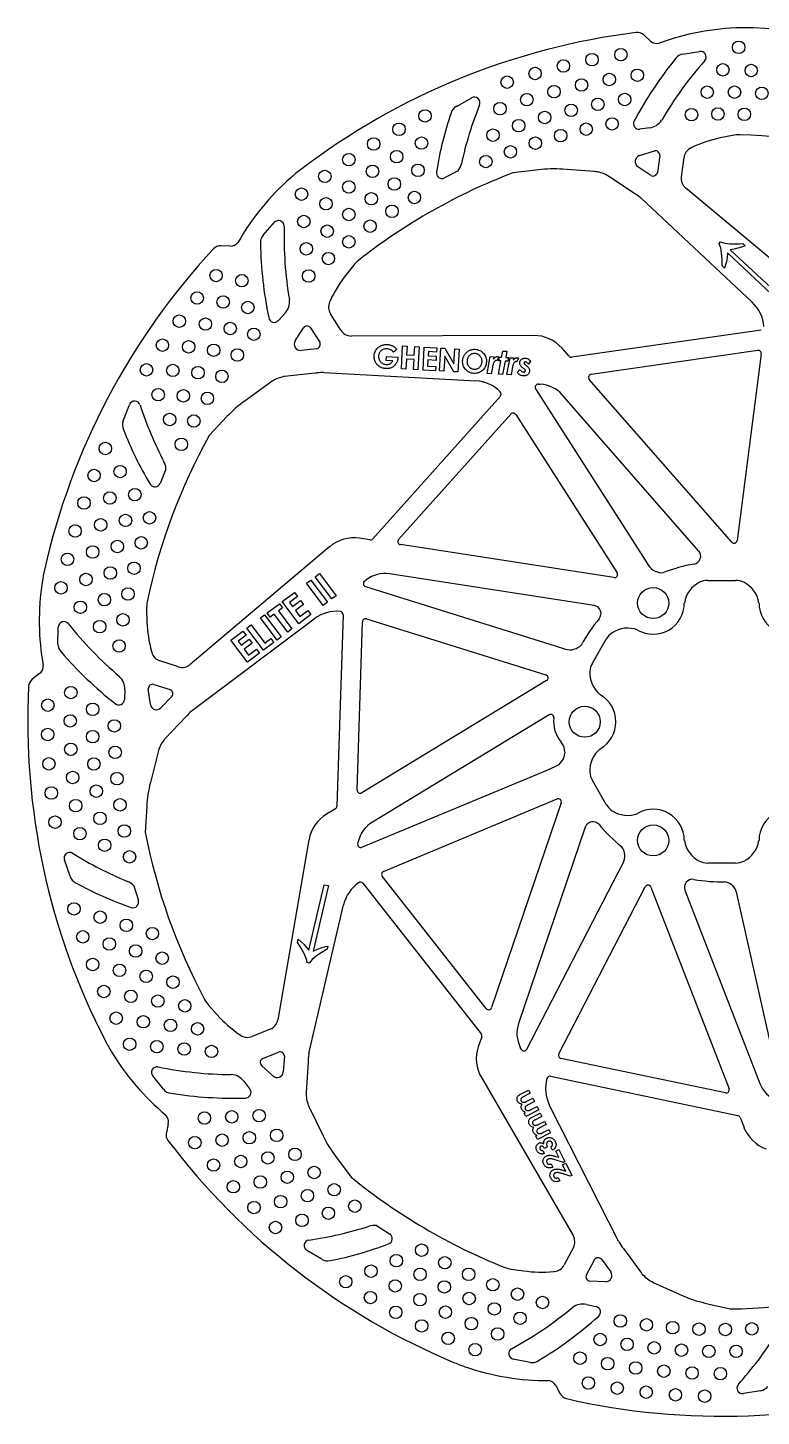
# Model space of a CAD drawing. Header units: millimetres. Extents: x -112 to 112, y -112 to 111.
# Drawn here: x -111.5 to 6.4, y -111.5 to 111.4 of the extents above; entities that cross this region are included whole.
import ezdxf

# ---------------------------------------------------------------- set-up
doc = ezdxf.new("R2010")
doc.units = ezdxf.units.MM

msp = doc.modelspace()

# ---------------------------------------------------------------- linework, layer by layer
at = {"color": 7, "linetype": 'Continuous', "lineweight": 25}
for p, q in [((-11.43, 109.27), (-12.53, 110.27)), ((-6.24, 107.18), (-3.54, 107.61)), ((-42.62, 98.8), (-40.17, 100.16)), ((-11.58, 95.34), (-13.16, 95.13)), ((1.74, 94.14), (-0.24, 93.73)), ((-13.2, 90.89), (-10.8, 91.64)), ((-4.79, 92.19), (-4.94, 92.11)), ((-9.95, 90.89), (-10.32, 88.19)), ((-6.48, 87.49), (-6.05, 90.58)), ((-42.34, 88.46), (-44.53, 87.32)), ((-29.4, 88.62), (-33.55, 88.12)), ((-20.46, 88.33), (-25.55, 88.71)), ((-14.11, 84.86), (-18.17, 87.59)), ((-11.36, 87.7), (-13.46, 89.11)), ((16.74, 66.9), (-5.78, 85.68)), ((-12.95, 84.05), (4.91, 67.34)), ((-73.68, 78.09), (-71.88, 80.16)), ((-78.99, 76.36), (-80.48, 76.42)), ((-59.18, 73.23), (-60.43, 71.64)), ((-62.92, 67.54), (-62.99, 67.39)), ((-70.15, 65.59), (-71.23, 64.41)), ((-61.2, 62.85), (-62.86, 65.5)), ((-68.53, 61.14), (-67.18, 63.26)), ((-66.04, 63.23), (-64.59, 60.92)), ((6.36, 62.89), (-24.08, 58.53)), ((-30.18, 62.01), (-59.5, 61.92)), ((-65.07, 59.88), (-67.59, 59.62)), ((-24.53, 58.69), (-25.64, 59.96)), ((-20.96, 55.79), (5.79, 59.63)), ((6.36, 59.07), (2.49, 29.1)), ((-65.36, 55.94), (-70.22, 55.41)), ((-63.95, 56.06), (-39.52, 54.74)), ((-72.46, 54.51), (-76.59, 51.53)), ((-29.44, 54.19), (-29.11, 54.17)), ((1.62, 28.84), (-21.27, 54.97)), ((-35.55, 52.27), (-56.07, 29.35)), ((-29.89, 53.42), (-12.66, 26.53)), ((-3.7, 27.45), (-25.62, 52.48)), ((-25.62, 52.48), (-25.62, 52.48)), ((-96.16, 48.29), (-95.16, 50.9)), ((-51.92, 29.26), (-33.89, 49.4)), ((-33.1, 49.33), (-16.8, 23.9)), ((-79.49, 48.98), (-82.34, 45.94)), ((-89.3, 40.55), (-90.24, 38.27)), ((-56.52, 29.19), (-58.19, 29.45)), ((-62.97, 28.11), (-85.38, 9.18)), ((-17.3, 23.13), (-51.62, 28.44)), ((-12.66, 26.53), (-11.74, 25.08)), ((-57.38, 22.59), (-57.12, 22.79)), ((-20.48, 18.65), (-53.36, 23.73)), ((-53.36, 23.73), (-53.36, 23.73)), ((-2.23, 22.7), (2.23, 22.7)), ((-57.23, 21.71), (-26.75, 12.19)), ((-92.41, 18.06), (-92.34, 16.04)), ((-85.02, 1.84), (-65.46, 16.53)), ((-60.83, 17.19), (-61.82, -13.55)), ((-58.58, -10.96), (-57.72, 16.05)), ((-57.07, 16.52), (-28.23, 7.51)), ((-106.64, 12.46), (-106.59, 15.2)), ((-91.62, 11.3), (-91.57, 11.13)), ((-26.75, 12.19), (-25.11, 11.67)), ((-20.77, 9.42), (-18.55, 13.28)), ((-87.29, 8.81), (-90.26, 9.77)), ((-109.59, 7.72), (-110.77, 6.81)), ((-95.9, 5.15), (-95.97, 3.56)), ((-91.8, 2.78), (-92.13, 5.28)), ((-91.24, 5.99), (-88.64, 5.15)), ((-28.12, 6.6), (-57.83, -11.4)), ((-88.34, 4.05), (-90.1, 2.22)), ((-86.02, 0.84), (-89.41, -2.69)), ((-27.72, 1.1), (-56.13, -16.12)), ((-90.55, -4.81), (-91.8, -9.76)), ((-57.8, -20.16), (-28.33, -7.86)), ((-28.33, -7.86), (-26.74, -7.2)), ((-18.55, -13.28), (-20.77, -9.42)), ((-54.33, -24.03), (-26.45, -12.39)), ((-25.78, -13.02), (-36.97, -45.9)), ((-92.38, -13.57), (-92.61, -17.74)), ((-62.06, -13.97), (-63.5, -14.84)), ((-56.13, -16.12), (-56.13, -16.12)), ((-21.92, -16.93), (-32.64, -48.43)), ((-66.31, -18.95), (-71.31, -47.85)), ((-58.48, -19.58), (-58.4, -19.26)), ((-104.7, -24.82), (-105.61, -22.17)), ((-31.32, -52.59), (-16.65, -24.23)), ((-16.65, -24.23), (-15.85, -22.71)), ((2.23, -22.7), (-2.23, -22.7)), ((-94.47, -26.34), (-93.73, -28.69)), ((-57.65, -25.94), (-38.64, -50.12)), ((-37.84, -46.05), (-54.53, -24.8)), ((-26.17, -53.33), (-12.3, -26.5)), ((-11.39, -26.55), (1.19, -58.93)), ((-5.91, -27.06), (6.13, -58.08)), ((2.82, -29.26), (2.45, -27.58)), ((-66.31, -53.24), (-60.77, -29.42)), ((9.81, -60.42), (2.82, -29.26)), ((-82.4, -45.57), (-81.05, -47.07)), ((-32.64, -48.43), (-32.64, -48.43)), ((-77.44, -50.24), (-77.3, -50.33)), ((-72.53, -49.36), (-75.42, -50.54)), ((-38.56, -50.59), (-39.11, -52.19)), ((-73.74, -54.06), (-71.21, -53.03)), ((-32.21, -52.59), (-32.36, -52.3)), ((-72.11, -56.87), (-73.96, -55.18)), ((-70.27, -53.68), (-70.45, -56.21)), ((-66.43, -54.65), (-66.77, -59.53)), ((0.62, -59.6), (-25.83, -54.05)), ((-89.7, -59), (-91.42, -56.87)), ((-76.78, -57.7), (-75.81, -58.97)), ((-38.61, -57.14), (-23.87, -82.49)), ((-27.49, -56.92), (2.61, -63.23)), ((6.13, -58.07), (6.13, -58.08)), ((-66.27, -61.89), (-64.05, -66.48)), ((-16.58, -83.41), (-27.64, -61.6)), ((-88.92, -64.53), (-89.23, -65.99)), ((2.98, -63.54), (3.59, -65.12)), ((-62.04, -69.77), (-59.54, -73.11)), ((-55.44, -80.9), (-53.35, -82.23)), ((-23.83, -84.43), (-25.29, -87.19)), ((-15.76, -84.57), (-12.88, -88.52)), ((-64.26, -86.31), (-66.65, -84.87)), ((-21.74, -88.81), (-20.46, -86.4)), ((-19.32, -86.3), (-17.83, -88.34)), ((-33.83, -87.87), (-31.83, -88.16)), ((-27.03, -88.26), (-26.87, -88.25)), ((-18.68, -89.92), (-21.19, -89.81)), ((-10.98, -90.01), (-6.33, -92.1)), ((-21.73, -93.55), (-20.17, -93.9)), ((-2.68, -93.33), (1.39, -94.28)), ((-30.79, -102.85), (-33.48, -102.33)), ((-26.64, -106.59), (-25.94, -107.91)), ((6.26, -107.42), (3.49, -107.86))]:
    msp.add_line(p, q, dxfattribs=at)
at = {"color": 7, "linetype": 'Continuous', "flags": 128}
for points in [[(8.85, 67.85), (0.92, 75.27), (0.92, 75.27), (0.92, 75.02), (0.9, 74.75), (0.87, 74.47), (0.82, 74.17), (0.76, 73.85), (0.68, 73.52), (0.58, 73.18), (0.47, 72.82), (0.47, 72.82), (0.08, 73.18), (0.08, 73.18), (0.09, 73.74), (0.07, 74.27), (0.04, 74.76), (-0.01, 75.23), (-0.08, 75.67), (-0.16, 76.08), (-0.27, 76.45), (-0.4, 76.8), (-0.4, 76.8), (-0.18, 77.03), (-0.18, 77.03), (0.14, 76.92), (0.49, 76.83), (0.89, 76.77), (1.32, 76.72), (1.79, 76.7), (2.3, 76.7), (2.84, 76.72), (3.42, 76.76)], [(3.42, 76.76), (3.8, 76.41), (3.8, 76.41), (3.2, 76.19), (2.6, 76.01), (1.99, 75.88), (1.39, 75.78), (1.39, 75.78), (9.32, 68.35)], [(-52.2, 59.78), (-52.72, 59.32), (-52.72, 59.32), (-52.84, 59.44), (-52.96, 59.55), (-53.08, 59.64), (-53.21, 59.72), (-53.35, 59.78), (-53.49, 59.83), (-53.64, 59.86), (-53.79, 59.87), (-53.79, 59.87), (-53.92, 59.88), (-54.05, 59.87), (-54.17, 59.84), (-54.29, 59.81), (-54.41, 59.77), (-54.51, 59.71), (-54.62, 59.64), (-54.72, 59.56), (-54.81, 59.47), (-54.89, 59.38), (-54.96, 59.28), (-55.01, 59.18), (-55.06, 59.07), (-55.1, 58.95), (-55.12, 58.83), (-55.13, 58.71), (-55.13, 58.71), (-55.13, 58.57), (-55.12, 58.45), (-55.1, 58.33), (-55.06, 58.21), (-55.02, 58.09), (-54.96, 57.99), (-54.88, 57.88), (-54.8, 57.78), (-54.71, 57.69), (-54.61, 57.61), (-54.5, 57.54), (-54.39, 57.48), (-54.27, 57.43), (-54.15, 57.4), (-54.02, 57.37), (-53.88, 57.36), (-53.88, 57.36), (-53.79, 57.36), (-53.71, 57.36), (-53.62, 57.37), (-53.55, 57.38), (-53.47, 57.4), (-53.4, 57.42), (-53.33, 57.45), (-53.26, 57.48), (-53.2, 57.52), (-53.14, 57.56), (-53.08, 57.61), (-53.03, 57.66), (-52.97, 57.72), (-52.92, 57.79), (-52.88, 57.86), (-52.83, 57.94), (-52.83, 57.94), (-53.9, 57.99), (-53.9, 57.99), (-53.87, 58.65), (-53.87, 58.65), (-52.01, 58.55), (-52.01, 58.55), (-52.01, 58.4), (-52.01, 58.4), (-52.02, 58.28), (-52.04, 58.16), (-52.07, 58.04), (-52.1, 57.93), (-52.14, 57.82), (-52.19, 57.71), (-52.25, 57.6), (-52.32, 57.49), (-52.39, 57.39), (-52.46, 57.3), (-52.54, 57.21), (-52.62, 57.13), (-52.71, 57.05), (-52.8, 56.98), (-52.9, 56.92), (-53, 56.87), (-53.1, 56.82), (-53.21, 56.78), (-53.33, 56.75), (-53.44, 56.72), (-53.56, 56.7), (-53.69, 56.69), (-53.81, 56.69), (-53.95, 56.69), (-53.95, 56.69), (-54.09, 56.7), (-54.22, 56.72), (-54.36, 56.75), (-54.48, 56.78), (-54.61, 56.82), (-54.73, 56.87), (-54.84, 56.93), (-54.96, 56.99), (-55.06, 57.07), (-55.16, 57.14), (-55.25, 57.23), (-55.34, 57.32), (-55.42, 57.42), (-55.5, 57.52), (-55.57, 57.63), (-55.63, 57.74), (-55.68, 57.86), (-55.73, 57.98), (-55.77, 58.11), (-55.8, 58.23), (-55.82, 58.36), (-55.83, 58.49), (-55.84, 58.62), (-55.84, 58.75), (-55.84, 58.75), (-55.82, 58.93), (-55.79, 59.1), (-55.74, 59.27), (-55.68, 59.43), (-55.6, 59.58), (-55.51, 59.73), (-55.4, 59.87), (-55.28, 60), (-55.28, 60), (-55.21, 60.07), (-55.13, 60.14), (-55.04, 60.2), (-54.96, 60.26), (-54.87, 60.32), (-54.78, 60.36), (-54.69, 60.41), (-54.6, 60.44), (-54.5, 60.48), (-54.4, 60.5), (-54.3, 60.53), (-54.2, 60.54), (-54.09, 60.56), (-53.98, 60.56), (-53.87, 60.56), (-53.76, 60.56), (-53.76, 60.56), (-53.64, 60.55), (-53.52, 60.54), (-53.41, 60.52), (-53.29, 60.49), (-53.18, 60.46), (-53.08, 60.42), (-52.97, 60.38), (-52.87, 60.33), (-52.87, 60.33), (-52.78, 60.29), (-52.7, 60.24), (-52.61, 60.18), (-52.53, 60.11), (-52.45, 60.04), (-52.36, 59.96), (-52.28, 59.87), (-52.2, 59.78)], [(-51.26, 60.33), (-50.55, 60.29), (-50.55, 60.29), (-50.62, 58.9), (-50.62, 58.9), (-49.39, 58.84), (-49.39, 58.84), (-49.32, 60.23), (-49.32, 60.23), (-48.61, 60.19), (-48.61, 60.19), (-48.81, 56.5), (-48.81, 56.5), (-49.52, 56.54), (-49.52, 56.54), (-49.43, 58.16), (-49.43, 58.16), (-50.66, 58.23), (-50.66, 58.23), (-50.75, 56.61), (-50.75, 56.61), (-51.46, 56.65), (-51.46, 56.65), (-51.26, 60.33)], [(-47.79, 60.14), (-45.78, 60.04), (-45.78, 60.04), (-45.82, 59.35), (-45.82, 59.35), (-47.13, 59.42), (-47.13, 59.42), (-47.17, 58.75), (-47.17, 58.75), (-45.85, 58.68), (-45.85, 58.68), (-45.89, 58.01), (-45.89, 58.01), (-47.21, 58.08), (-47.21, 58.08), (-47.26, 57.11), (-47.26, 57.11), (-45.94, 57.04), (-45.94, 57.04), (-45.98, 56.35), (-45.98, 56.35), (-47.99, 56.46), (-47.99, 56.46), (-47.79, 60.14)], [(-45.14, 60), (-44.47, 59.96), (-44.47, 59.96), (-43.02, 57.45), (-43.02, 57.45), (-42.89, 59.88), (-42.89, 59.88), (-42.18, 59.84), (-42.18, 59.84), (-42.38, 56.16), (-42.38, 56.16), (-43.06, 56.19), (-43.06, 56.19), (-44.5, 58.7), (-44.5, 58.7), (-44.64, 56.28), (-44.64, 56.28), (-45.34, 56.32), (-45.34, 56.32), (-45.14, 60)], [(-39.6, 59.79), (-39.41, 59.77), (-39.23, 59.74), (-39.05, 59.68), (-38.88, 59.61), (-38.72, 59.52), (-38.57, 59.42), (-38.42, 59.29), (-38.29, 59.15), (-38.16, 59), (-38.06, 58.84), (-37.97, 58.68), (-37.9, 58.5), (-37.85, 58.32), (-37.81, 58.14), (-37.8, 57.94), (-37.8, 57.74), (-37.8, 57.74), (-37.82, 57.55), (-37.86, 57.36), (-37.91, 57.18), (-37.98, 57.01), (-38.07, 56.84), (-38.17, 56.69), (-38.29, 56.55), (-38.43, 56.41), (-38.58, 56.29), (-38.73, 56.18), (-38.9, 56.09), (-39.07, 56.02), (-39.24, 55.97), (-39.42, 55.94), (-39.61, 55.92), (-39.81, 55.92), (-39.81, 55.92), (-40.01, 55.94), (-40.2, 55.98), (-40.38, 56.04), (-40.56, 56.11), (-40.72, 56.2), (-40.87, 56.31), (-41.02, 56.43), (-41.15, 56.57), (-41.27, 56.73), (-41.37, 56.88), (-41.46, 57.05), (-41.53, 57.22), (-41.58, 57.4), (-41.61, 57.58), (-41.63, 57.77), (-41.63, 57.96), (-41.63, 57.96), (-41.61, 58.09), (-41.6, 58.22), (-41.57, 58.35), (-41.53, 58.47), (-41.49, 58.59), (-41.44, 58.7), (-41.38, 58.81), (-41.32, 58.92), (-41.24, 59.03), (-41.17, 59.12), (-41.08, 59.22), (-40.99, 59.3), (-40.9, 59.38), (-40.8, 59.46), (-40.69, 59.52), (-40.58, 59.59), (-40.46, 59.64), (-40.34, 59.69), (-40.22, 59.73), (-40.1, 59.76), (-39.98, 59.78), (-39.85, 59.79), (-39.73, 59.8), (-39.6, 59.79)], [(-39.64, 59.11), (-39.77, 59.11), (-39.89, 59.1), (-40.01, 59.08), (-40.12, 59.04), (-40.23, 59), (-40.33, 58.94), (-40.43, 58.88), (-40.52, 58.8), (-40.61, 58.71), (-40.69, 58.62), (-40.75, 58.52), (-40.81, 58.41), (-40.85, 58.29), (-40.88, 58.17), (-40.91, 58.05), (-40.92, 57.91), (-40.92, 57.91), (-40.92, 57.76), (-40.91, 57.62), (-40.88, 57.49), (-40.84, 57.36), (-40.78, 57.24), (-40.72, 57.13), (-40.63, 57.02), (-40.53, 56.92), (-40.53, 56.92), (-40.45, 56.85), (-40.36, 56.79), (-40.27, 56.74), (-40.18, 56.69), (-40.08, 56.66), (-39.98, 56.63), (-39.88, 56.61), (-39.77, 56.6), (-39.77, 56.6), (-39.65, 56.6), (-39.53, 56.61), (-39.41, 56.63), (-39.3, 56.67), (-39.2, 56.71), (-39.09, 56.77), (-38.99, 56.84), (-38.9, 56.92), (-38.81, 57.01), (-38.74, 57.1), (-38.67, 57.2), (-38.62, 57.31), (-38.57, 57.42), (-38.54, 57.53), (-38.51, 57.66), (-38.5, 57.79), (-38.5, 57.79), (-38.5, 57.92), (-38.51, 58.04), (-38.53, 58.16), (-38.56, 58.28), (-38.61, 58.39), (-38.66, 58.5), (-38.73, 58.6), (-38.81, 58.7), (-38.89, 58.79), (-38.98, 58.87), (-39.08, 58.93), (-39.18, 58.99), (-39.29, 59.04), (-39.4, 59.07), (-39.52, 59.1), (-39.64, 59.11)], [(-37.19, 58.61), (-36.59, 58.58), (-36.59, 58.58), (-36.66, 58.21), (-36.66, 58.21), (-36.59, 58.31), (-36.51, 58.39), (-36.43, 58.46), (-36.35, 58.52), (-36.26, 58.57), (-36.17, 58.6), (-36.08, 58.61), (-35.99, 58.61), (-35.99, 58.61), (-35.95, 58.61), (-35.9, 58.6), (-35.85, 58.58), (-35.81, 58.56), (-35.81, 58.56), (-36.08, 57.97), (-36.08, 57.97), (-36.11, 57.98), (-36.14, 57.99), (-36.17, 57.99), (-36.19, 57.99), (-36.19, 57.99), (-36.24, 57.99), (-36.28, 57.98), (-36.33, 57.97), (-36.37, 57.95), (-36.42, 57.92), (-36.46, 57.88), (-36.5, 57.84), (-36.55, 57.79), (-36.59, 57.72), (-36.62, 57.65), (-36.66, 57.56), (-36.7, 57.45), (-36.74, 57.33), (-36.77, 57.2), (-36.8, 57.05), (-36.83, 56.88), (-36.83, 56.88), (-37.02, 55.87), (-37.02, 55.87), (-37.69, 55.9), (-37.69, 55.9), (-37.19, 58.61)], [(-35.17, 59.51), (-34.5, 59.48), (-34.5, 59.48), (-34.69, 58.47), (-34.69, 58.47), (-34.27, 58.45), (-34.27, 58.45), (-34.38, 57.88), (-34.38, 57.88), (-34.8, 57.9), (-34.8, 57.9), (-35.21, 55.77), (-35.21, 55.77), (-35.88, 55.8), (-35.88, 55.8), (-35.47, 57.94), (-35.47, 57.94), (-35.8, 57.95), (-35.8, 57.95), (-35.69, 58.53), (-35.69, 58.53), (-35.36, 58.51), (-35.36, 58.51), (-35.17, 59.51)], [(-34.01, 58.44), (-33.41, 58.4), (-33.41, 58.4), (-33.48, 58.04), (-33.48, 58.04), (-33.41, 58.14), (-33.33, 58.22), (-33.25, 58.29), (-33.17, 58.35), (-33.08, 58.39), (-33, 58.42), (-32.91, 58.44), (-32.81, 58.44), (-32.81, 58.44), (-32.77, 58.44), (-32.72, 58.42), (-32.68, 58.41), (-32.63, 58.38), (-32.63, 58.38), (-32.9, 57.79), (-32.9, 57.79), (-32.94, 57.8), (-32.97, 57.81), (-32.99, 57.82), (-33.01, 57.82), (-33.01, 57.82), (-33.06, 57.82), (-33.11, 57.81), (-33.15, 57.8), (-33.2, 57.77), (-33.24, 57.74), (-33.28, 57.71), (-33.33, 57.66), (-33.37, 57.61), (-33.41, 57.55), (-33.45, 57.48), (-33.49, 57.38), (-33.52, 57.28), (-33.56, 57.16), (-33.59, 57.02), (-33.62, 56.87), (-33.66, 56.71), (-33.66, 56.71), (-33.84, 55.69), (-33.84, 55.69), (-34.51, 55.73), (-34.51, 55.73), (-34.01, 58.44)], [(-30.71, 57.88), (-31.05, 57.38), (-31.05, 57.38), (-31.11, 57.47), (-31.17, 57.55), (-31.23, 57.61), (-31.3, 57.66), (-31.36, 57.71), (-31.43, 57.74), (-31.49, 57.76), (-31.55, 57.76), (-31.55, 57.76), (-31.59, 57.76), (-31.63, 57.76), (-31.67, 57.74), (-31.7, 57.72), (-31.73, 57.7), (-31.75, 57.67), (-31.76, 57.64), (-31.77, 57.61), (-31.77, 57.61), (-31.77, 57.58), (-31.76, 57.55), (-31.75, 57.52), (-31.73, 57.49), (-31.73, 57.49), (-31.71, 57.47), (-31.69, 57.45), (-31.67, 57.43), (-31.64, 57.4), (-31.6, 57.36), (-31.55, 57.33), (-31.51, 57.29), (-31.45, 57.24), (-31.45, 57.24), (-31.36, 57.17), (-31.28, 57.1), (-31.21, 57.03), (-31.15, 56.97), (-31.09, 56.91), (-31.04, 56.85), (-31, 56.79), (-30.97, 56.74), (-30.92, 56.64), (-30.89, 56.53), (-30.88, 56.42), (-30.87, 56.31), (-30.87, 56.31), (-30.88, 56.23), (-30.9, 56.16), (-30.92, 56.09), (-30.95, 56.02), (-30.99, 55.95), (-31.04, 55.88), (-31.09, 55.81), (-31.15, 55.75), (-31.22, 55.69), (-31.3, 55.64), (-31.38, 55.6), (-31.47, 55.56), (-31.57, 55.54), (-31.67, 55.52), (-31.78, 55.52), (-31.89, 55.52), (-31.89, 55.52), (-32.02, 55.53), (-32.15, 55.56), (-32.27, 55.6), (-32.38, 55.66), (-32.44, 55.69), (-32.49, 55.73), (-32.55, 55.77), (-32.61, 55.82), (-32.67, 55.88), (-32.73, 55.94), (-32.8, 56.01), (-32.86, 56.08), (-32.86, 56.08), (-32.42, 56.54), (-32.42, 56.54), (-32.36, 56.45), (-32.29, 56.37), (-32.22, 56.31), (-32.14, 56.25), (-32.07, 56.2), (-31.99, 56.17), (-31.91, 56.15), (-31.83, 56.14), (-31.83, 56.14), (-31.76, 56.14), (-31.71, 56.15), (-31.66, 56.17), (-31.61, 56.19), (-31.58, 56.22), (-31.55, 56.26), (-31.53, 56.3), (-31.53, 56.34), (-31.53, 56.34), (-31.53, 56.37), (-31.54, 56.41), (-31.55, 56.45), (-31.58, 56.49), (-31.59, 56.51), (-31.62, 56.53), (-31.65, 56.56), (-31.68, 56.6), (-31.73, 56.63), (-31.77, 56.67), (-31.83, 56.72), (-31.89, 56.77), (-31.89, 56.77), (-31.96, 56.83), (-32.03, 56.88), (-32.09, 56.94), (-32.14, 56.99), (-32.19, 57.04), (-32.23, 57.08), (-32.27, 57.13), (-32.3, 57.17), (-32.3, 57.17), (-32.36, 57.29), (-32.41, 57.4), (-32.43, 57.52), (-32.44, 57.65), (-32.44, 57.65), (-32.43, 57.73), (-32.41, 57.81), (-32.39, 57.88), (-32.36, 57.95), (-32.32, 58.02), (-32.27, 58.08), (-32.21, 58.14), (-32.15, 58.19), (-32.08, 58.24), (-32.01, 58.28), (-31.94, 58.31), (-31.86, 58.34), (-31.78, 58.36), (-31.7, 58.37), (-31.61, 58.37), (-31.53, 58.37), (-31.53, 58.37), (-31.4, 58.36), (-31.29, 58.33), (-31.17, 58.29), (-31.06, 58.23), (-30.96, 58.16), (-30.86, 58.07), (-30.78, 57.98), (-30.71, 57.88)], [(-66.69, 22.24), (-66.02, 22.74), (-66.02, 22.74), (-63.35, 19.18), (-63.35, 19.18), (-64.02, 18.67), (-64.02, 18.67), (-66.69, 22.24)], [(-65.31, 23.27), (-64.64, 23.78), (-64.64, 23.78), (-61.96, 20.22), (-61.96, 20.22), (-62.63, 19.71), (-62.63, 19.71), (-65.31, 23.27)], [(-70.61, 19.3), (-68.66, 20.76), (-68.66, 20.76), (-68.17, 20.09), (-68.17, 20.09), (-69.44, 19.14), (-69.44, 19.14), (-68.95, 18.49), (-68.95, 18.49), (-67.68, 19.45), (-67.68, 19.45), (-67.19, 18.8), (-67.19, 18.8), (-68.46, 17.84), (-68.46, 17.84), (-67.76, 16.91), (-67.76, 16.91), (-66.49, 17.86), (-66.49, 17.86), (-65.99, 17.2), (-65.99, 17.2), (-67.93, 15.73), (-67.93, 15.73), (-70.61, 19.3)], [(-73.04, 17.47), (-71.07, 18.95), (-71.07, 18.95), (-70.57, 18.28), (-70.57, 18.28), (-71.22, 17.8), (-71.22, 17.8), (-69.04, 14.9), (-69.04, 14.9), (-69.73, 14.39), (-69.73, 14.39), (-71.9, 17.28), (-71.9, 17.28), (-72.54, 16.81), (-72.54, 16.81), (-73.04, 17.47)], [(-74.12, 16.66), (-73.44, 17.17), (-73.44, 17.17), (-70.77, 13.61), (-70.77, 13.61), (-71.44, 13.1), (-71.44, 13.1), (-74.12, 16.66)], [(-78.86, 13.1), (-76.92, 14.56), (-76.92, 14.56), (-76.42, 13.9), (-76.42, 13.9), (-77.69, 12.94), (-77.69, 12.94), (-77.21, 12.3), (-77.21, 12.3), (-75.94, 13.25), (-75.94, 13.25), (-75.45, 12.6), (-75.45, 12.6), (-76.72, 11.65), (-76.72, 11.65), (-76.02, 10.71), (-76.02, 10.71), (-74.74, 11.66), (-74.74, 11.66), (-74.24, 11), (-74.24, 11), (-76.19, 9.54), (-76.19, 9.54), (-78.86, 13.1)], [(-76.28, 15.04), (-75.61, 15.55), (-75.61, 15.55), (-73.42, 12.63), (-73.42, 12.63), (-72.43, 13.37), (-72.43, 13.37), (-71.94, 12.73), (-71.94, 12.73), (-73.61, 11.47), (-73.61, 11.47), (-76.28, 15.04)], [(-68.16, -35.44), (-68.05, -34.93), (-68.05, -34.93), (-67.56, -35.34), (-67.11, -35.77), (-66.69, -36.22), (-66.31, -36.7), (-66.31, -36.7), (-63.85, -26.16), (-63.85, -26.16), (-63.19, -26.31), (-63.19, -26.31), (-65.64, -36.85), (-65.64, -36.85), (-65.42, -36.73), (-65.18, -36.61), (-64.92, -36.49), (-64.64, -36.39), (-64.33, -36.28), (-64.01, -36.19), (-63.66, -36.1), (-63.29, -36.02), (-63.29, -36.02), (-63.41, -36.53), (-63.41, -36.53), (-63.9, -36.81), (-64.35, -37.08), (-64.76, -37.35), (-65.14, -37.63), (-65.49, -37.91), (-65.79, -38.19), (-66.07, -38.47), (-66.3, -38.75), (-66.3, -38.75), (-66.6, -38.68), (-66.6, -38.68), (-66.67, -38.35), (-66.77, -37.99), (-66.91, -37.62), (-67.09, -37.23), (-67.3, -36.81), (-67.55, -36.38), (-67.84, -35.92), (-68.16, -35.44)], [(-31.48, -63.36), (-31.74, -62.84), (-31.74, -62.84), (-31.51, -62.72), (-31.51, -62.72), (-31.61, -62.69), (-31.7, -62.64), (-31.79, -62.59), (-31.88, -62.53), (-31.95, -62.47), (-32.02, -62.39), (-32.08, -62.31), (-32.13, -62.21), (-32.13, -62.21), (-32.17, -62.12), (-32.2, -62.02), (-32.21, -61.92), (-32.21, -61.81), (-32.2, -61.71), (-32.16, -61.61), (-32.12, -61.52), (-32.06, -61.42), (-32.06, -61.42), (-32.18, -61.4), (-32.29, -61.37), (-32.4, -61.32), (-32.49, -61.26), (-32.58, -61.19), (-32.66, -61.11), (-32.73, -61.01), (-32.79, -60.91), (-32.79, -60.91), (-32.84, -60.8), (-32.87, -60.69), (-32.88, -60.58), (-32.88, -60.47), (-32.87, -60.37), (-32.84, -60.27), (-32.79, -60.18), (-32.74, -60.09), (-32.7, -60.05), (-32.66, -60.01), (-32.61, -59.97), (-32.55, -59.93), (-32.48, -59.88), (-32.41, -59.84), (-32.32, -59.79), (-32.23, -59.75), (-32.23, -59.75), (-31.02, -59.13), (-31.02, -59.13), (-30.75, -59.65), (-30.75, -59.65), (-31.8, -60.19), (-31.8, -60.19), (-31.89, -60.23), (-31.96, -60.28), (-32.03, -60.32), (-32.09, -60.36), (-32.14, -60.4), (-32.18, -60.44), (-32.21, -60.48), (-32.24, -60.52), (-32.25, -60.56), (-32.27, -60.6), (-32.27, -60.63), (-32.27, -60.68), (-32.27, -60.72), (-32.26, -60.76), (-32.25, -60.8), (-32.23, -60.84), (-32.23, -60.84), (-32.19, -60.91), (-32.14, -60.96), (-32.09, -61.01), (-32.03, -61.05), (-31.96, -61.07), (-31.89, -61.09), (-31.82, -61.1), (-31.74, -61.1), (-31.7, -61.09), (-31.65, -61.08), (-31.6, -61.06), (-31.54, -61.05), (-31.49, -61.02), (-31.42, -61), (-31.35, -60.96), (-31.28, -60.93), (-31.28, -60.93), (-30.34, -60.45), (-30.34, -60.45), (-30.08, -60.98), (-30.08, -60.98), (-31.08, -61.49), (-31.08, -61.49), (-31.15, -61.52), (-31.21, -61.56), (-31.27, -61.59), (-31.32, -61.62), (-31.36, -61.65), (-31.4, -61.68), (-31.44, -61.71), (-31.47, -61.73), (-31.51, -61.79), (-31.55, -61.84), (-31.58, -61.9), (-31.59, -61.95), (-31.59, -62.01), (-31.59, -62.06), (-31.58, -62.12), (-31.55, -62.18), (-31.55, -62.18), (-31.51, -62.24), (-31.47, -62.29), (-31.42, -62.34), (-31.35, -62.38), (-31.29, -62.4), (-31.21, -62.42), (-31.14, -62.43), (-31.06, -62.43), (-31.01, -62.42), (-30.97, -62.41), (-30.91, -62.39), (-30.86, -62.37), (-30.8, -62.35), (-30.73, -62.32), (-30.66, -62.29), (-30.59, -62.26), (-30.59, -62.26), (-29.67, -61.79), (-29.67, -61.79), (-29.4, -62.31), (-29.4, -62.31), (-31.48, -63.36)], [(-29.6, -67.07), (-29.87, -66.54), (-29.87, -66.54), (-29.63, -66.42), (-29.63, -66.42), (-29.73, -66.39), (-29.83, -66.35), (-29.92, -66.3), (-30, -66.24), (-30.07, -66.17), (-30.14, -66.09), (-30.2, -66.01), (-30.25, -65.92), (-30.25, -65.92), (-30.29, -65.82), (-30.32, -65.72), (-30.33, -65.62), (-30.33, -65.52), (-30.32, -65.42), (-30.29, -65.32), (-30.24, -65.22), (-30.18, -65.12), (-30.18, -65.12), (-30.3, -65.1), (-30.41, -65.07), (-30.52, -65.02), (-30.61, -64.96), (-30.7, -64.89), (-30.78, -64.81), (-30.85, -64.72), (-30.91, -64.62), (-30.91, -64.62), (-30.96, -64.5), (-30.99, -64.39), (-31, -64.28), (-31, -64.17), (-30.99, -64.07), (-30.96, -63.97), (-30.92, -63.88), (-30.86, -63.8), (-30.82, -63.76), (-30.78, -63.72), (-30.73, -63.67), (-30.67, -63.63), (-30.6, -63.59), (-30.53, -63.54), (-30.44, -63.5), (-30.35, -63.45), (-30.35, -63.45), (-29.14, -62.83), (-29.14, -62.83), (-28.87, -63.36), (-28.87, -63.36), (-29.92, -63.89), (-29.92, -63.89), (-30.01, -63.93), (-30.08, -63.98), (-30.15, -64.02), (-30.21, -64.06), (-30.26, -64.1), (-30.3, -64.14), (-30.33, -64.18), (-30.36, -64.22), (-30.38, -64.26), (-30.39, -64.3), (-30.39, -64.34), (-30.4, -64.38), (-30.39, -64.42), (-30.38, -64.46), (-30.37, -64.5), (-30.35, -64.55), (-30.35, -64.55), (-30.31, -64.61), (-30.27, -64.66), (-30.21, -64.71), (-30.15, -64.75), (-30.09, -64.78), (-30.01, -64.79), (-29.94, -64.8), (-29.86, -64.8), (-29.82, -64.79), (-29.77, -64.78), (-29.72, -64.77), (-29.67, -64.75), (-29.61, -64.73), (-29.54, -64.7), (-29.48, -64.67), (-29.4, -64.63), (-29.4, -64.63), (-28.47, -64.16), (-28.47, -64.16), (-28.2, -64.68), (-28.2, -64.68), (-29.21, -65.19), (-29.21, -65.19), (-29.27, -65.23), (-29.33, -65.26), (-29.39, -65.29), (-29.44, -65.32), (-29.48, -65.35), (-29.52, -65.38), (-29.56, -65.41), (-29.59, -65.44), (-29.63, -65.49), (-29.67, -65.54), (-29.7, -65.6), (-29.71, -65.65), (-29.72, -65.71), (-29.71, -65.77), (-29.7, -65.83), (-29.67, -65.88), (-29.67, -65.88), (-29.63, -65.94), (-29.59, -66), (-29.54, -66.04), (-29.48, -66.08), (-29.41, -66.11), (-29.34, -66.13), (-29.26, -66.13), (-29.18, -66.13), (-29.13, -66.12), (-29.09, -66.11), (-29.04, -66.1), (-28.98, -66.08), (-28.92, -66.05), (-28.85, -66.03), (-28.79, -65.99), (-28.71, -65.96), (-28.71, -65.96), (-27.79, -65.49), (-27.79, -65.49), (-27.52, -66.01), (-27.52, -66.01), (-29.6, -67.07)], [(-28.76, -68.82), (-28.5, -69.33), (-28.5, -69.33), (-28.58, -69.36), (-28.66, -69.38), (-28.74, -69.39), (-28.82, -69.4), (-28.89, -69.4), (-28.97, -69.39), (-29.04, -69.38), (-29.11, -69.36), (-29.11, -69.36), (-29.21, -69.32), (-29.3, -69.28), (-29.38, -69.23), (-29.46, -69.17), (-29.53, -69.1), (-29.59, -69.03), (-29.65, -68.94), (-29.7, -68.85), (-29.7, -68.85), (-29.74, -68.76), (-29.77, -68.68), (-29.79, -68.59), (-29.81, -68.51), (-29.81, -68.42), (-29.81, -68.33), (-29.8, -68.25), (-29.78, -68.16), (-29.75, -68.08), (-29.71, -68), (-29.67, -67.93), (-29.63, -67.86), (-29.57, -67.8), (-29.51, -67.75), (-29.45, -67.7), (-29.37, -67.66), (-29.37, -67.66), (-29.28, -67.62), (-29.18, -67.6), (-29.08, -67.59), (-28.98, -67.59), (-28.88, -67.61), (-28.78, -67.65), (-28.68, -67.7), (-28.58, -67.76), (-28.58, -67.76), (-28.59, -67.69), (-28.6, -67.62), (-28.6, -67.55), (-28.59, -67.48), (-28.58, -67.41), (-28.57, -67.35), (-28.54, -67.29), (-28.52, -67.23), (-28.49, -67.17), (-28.45, -67.11), (-28.41, -67.06), (-28.37, -67.01), (-28.32, -66.97), (-28.26, -66.93), (-28.21, -66.89), (-28.14, -66.86), (-28.14, -66.86), (-28.05, -66.81), (-27.95, -66.78), (-27.86, -66.76), (-27.76, -66.75), (-27.66, -66.75), (-27.56, -66.76), (-27.46, -66.78), (-27.36, -66.81), (-27.26, -66.85), (-27.17, -66.9), (-27.08, -66.96), (-27, -67.03), (-26.93, -67.1), (-26.86, -67.19), (-26.8, -67.28), (-26.74, -67.39), (-26.74, -67.39), (-26.69, -67.49), (-26.66, -67.59), (-26.63, -67.69), (-26.61, -67.79), (-26.61, -67.89), (-26.61, -67.98), (-26.62, -68.08), (-26.65, -68.18), (-26.68, -68.27), (-26.73, -68.36), (-26.78, -68.44), (-26.84, -68.52), (-26.91, -68.6), (-26.99, -68.67), (-27.08, -68.74), (-27.18, -68.8), (-27.18, -68.8), (-27.45, -68.27), (-27.45, -68.27), (-27.4, -68.24), (-27.35, -68.2), (-27.32, -68.16), (-27.28, -68.12), (-27.26, -68.08), (-27.23, -68.04), (-27.21, -68), (-27.2, -67.96), (-27.18, -67.87), (-27.19, -67.78), (-27.21, -67.69), (-27.24, -67.61), (-27.24, -67.61), (-27.27, -67.56), (-27.3, -67.52), (-27.33, -67.48), (-27.36, -67.45), (-27.4, -67.42), (-27.44, -67.4), (-27.48, -67.37), (-27.52, -67.36), (-27.61, -67.34), (-27.7, -67.33), (-27.79, -67.35), (-27.88, -67.38), (-27.88, -67.38), (-27.92, -67.41), (-27.96, -67.44), (-28, -67.47), (-28.03, -67.51), (-28.06, -67.56), (-28.08, -67.6), (-28.1, -67.66), (-28.12, -67.71), (-28.12, -67.77), (-28.13, -67.83), (-28.12, -67.9), (-28.11, -67.97), (-28.1, -68.04), (-28.07, -68.11), (-28.04, -68.18), (-28.01, -68.26), (-28.01, -68.26), (-28.47, -68.49), (-28.47, -68.49), (-28.52, -68.41), (-28.57, -68.34), (-28.62, -68.28), (-28.67, -68.24), (-28.72, -68.2), (-28.77, -68.18), (-28.82, -68.16), (-28.87, -68.15), (-28.92, -68.15), (-28.97, -68.15), (-29.02, -68.16), (-29.06, -68.18), (-29.06, -68.18), (-29.11, -68.22), (-29.16, -68.26), (-29.19, -68.3), (-29.21, -68.36), (-29.22, -68.42), (-29.22, -68.48), (-29.21, -68.54), (-29.18, -68.61), (-29.18, -68.61), (-29.15, -68.66), (-29.11, -68.71), (-29.06, -68.75), (-29.01, -68.78), (-28.95, -68.8), (-28.88, -68.82), (-28.82, -68.82), (-28.76, -68.82)], [(-27.39, -70.98), (-27.13, -71.5), (-27.13, -71.5), (-27.24, -71.55), (-27.36, -71.59), (-27.47, -71.61), (-27.58, -71.63), (-27.68, -71.63), (-27.79, -71.63), (-27.89, -71.61), (-27.99, -71.58), (-28.08, -71.55), (-28.17, -71.5), (-28.26, -71.44), (-28.34, -71.38), (-28.41, -71.31), (-28.48, -71.23), (-28.54, -71.14), (-28.59, -71.04), (-28.59, -71.04), (-28.65, -70.91), (-28.69, -70.78), (-28.71, -70.66), (-28.71, -70.53), (-28.7, -70.41), (-28.67, -70.29), (-28.63, -70.17), (-28.56, -70.06), (-28.49, -69.96), (-28.4, -69.87), (-28.31, -69.79), (-28.21, -69.73), (-28.21, -69.73), (-28.14, -69.7), (-28.08, -69.68), (-28.01, -69.65), (-27.93, -69.64), (-27.85, -69.62), (-27.77, -69.61), (-27.69, -69.61), (-27.6, -69.6), (-27.5, -69.6), (-27.4, -69.61), (-27.3, -69.62), (-27.18, -69.64), (-27.06, -69.67), (-26.93, -69.7), (-26.8, -69.73), (-26.65, -69.78), (-26.65, -69.78), (-26.16, -69.92), (-26.16, -69.92), (-26.67, -68.92), (-26.67, -68.92), (-26.17, -68.67), (-26.17, -68.67), (-25.19, -70.62), (-25.19, -70.62), (-25.44, -70.75), (-25.44, -70.75), (-26.77, -70.33), (-26.77, -70.33), (-26.89, -70.29), (-26.99, -70.26), (-27.1, -70.23), (-27.19, -70.21), (-27.28, -70.19), (-27.36, -70.18), (-27.43, -70.17), (-27.49, -70.17), (-27.61, -70.17), (-27.72, -70.18), (-27.81, -70.21), (-27.9, -70.24), (-27.9, -70.24), (-27.97, -70.29), (-28.03, -70.34), (-28.08, -70.41), (-28.11, -70.49), (-28.13, -70.57), (-28.13, -70.65), (-28.11, -70.73), (-28.08, -70.82), (-28.08, -70.82), (-28.05, -70.86), (-28.03, -70.9), (-28, -70.93), (-27.96, -70.96), (-27.93, -70.98), (-27.89, -71.01), (-27.85, -71.02), (-27.8, -71.04), (-27.76, -71.05), (-27.71, -71.05), (-27.66, -71.05), (-27.61, -71.05), (-27.56, -71.04), (-27.5, -71.03), (-27.45, -71.01), (-27.39, -70.98)], [(-26.27, -73.2), (-26.01, -73.72), (-26.01, -73.72), (-26.12, -73.77), (-26.23, -73.8), (-26.35, -73.83), (-26.45, -73.84), (-26.56, -73.85), (-26.66, -73.84), (-26.77, -73.82), (-26.87, -73.8), (-26.96, -73.76), (-27.05, -73.71), (-27.13, -73.66), (-27.21, -73.59), (-27.29, -73.52), (-27.35, -73.44), (-27.41, -73.35), (-27.47, -73.25), (-27.47, -73.25), (-27.53, -73.12), (-27.56, -73), (-27.59, -72.87), (-27.59, -72.74), (-27.58, -72.62), (-27.55, -72.5), (-27.5, -72.39), (-27.44, -72.27), (-27.36, -72.17), (-27.28, -72.08), (-27.19, -72.01), (-27.08, -71.95), (-27.08, -71.95), (-27.02, -71.92), (-26.95, -71.89), (-26.88, -71.87), (-26.81, -71.85), (-26.73, -71.84), (-26.65, -71.83), (-26.56, -71.82), (-26.47, -71.82), (-26.38, -71.82), (-26.28, -71.83), (-26.17, -71.84), (-26.06, -71.86), (-25.94, -71.88), (-25.81, -71.91), (-25.67, -71.95), (-25.53, -71.99), (-25.53, -71.99), (-25.04, -72.14), (-25.04, -72.14), (-25.55, -71.14), (-25.55, -71.14), (-25.05, -70.89), (-25.05, -70.89), (-24.06, -72.83), (-24.06, -72.83), (-24.32, -72.96), (-24.32, -72.96), (-25.65, -72.54), (-25.65, -72.54), (-25.76, -72.51), (-25.87, -72.47), (-25.97, -72.45), (-26.07, -72.43), (-26.15, -72.41), (-26.23, -72.39), (-26.31, -72.39), (-26.37, -72.38), (-26.49, -72.38), (-26.6, -72.4), (-26.69, -72.42), (-26.77, -72.46), (-26.77, -72.46), (-26.85, -72.5), (-26.91, -72.56), (-26.95, -72.62), (-26.99, -72.7), (-27, -72.78), (-27, -72.86), (-26.99, -72.95), (-26.95, -73.03), (-26.95, -73.03), (-26.93, -73.07), (-26.9, -73.11), (-26.87, -73.14), (-26.84, -73.17), (-26.8, -73.2), (-26.77, -73.22), (-26.72, -73.24), (-26.68, -73.25), (-26.63, -73.26), (-26.58, -73.27), (-26.53, -73.27), (-26.48, -73.26), (-26.43, -73.25), (-26.38, -73.24), (-26.33, -73.22), (-26.27, -73.2)]]:
    msp.add_lwpolyline(points, dxfattribs=at)
at = {"color": 7, "linetype": 'Continuous', "lineweight": 25}
for centre, radius in [((2.73, 108.28), 1), ((-20.83, 106.29), 1), ((-16.19, 107.09), 1), ((-29.98, 104.08), 1), ((-25.43, 105.28), 1), ((-13.55, 103.79), 1), ((0.2, 104.67), 1), ((4.75, 104.56), 1), ((-34.47, 102.68), 1), ((-22.51, 102.22), 1), ((-18.05, 103.1), 1), ((-31.3, 99.88), 1), ((-26.93, 101.15), 1), ((-15.58, 99.89), 1), ((-2.32, 101.07), 1), ((2.07, 101.07), 1), ((6.46, 100.89), 1), ((-47.66, 97.26), 1), ((-35.61, 98.43), 1), ((-24.19, 98.16), 1), ((-19.9, 99.12), 1), ((-4.84, 97.46), 1), ((-0.6, 97.58), 1), ((3.64, 97.52), 1), ((-51.84, 95.1), 1), ((-32.62, 95.69), 1), ((-28.43, 97.01), 1), ((-21.76, 95.13), 1), ((-17.61, 95.98), 1), ((-55.92, 92.76), 1), ((-48.23, 92.9), 1), ((-36.75, 94.18), 1), ((-29.94, 92.88), 1), ((-25.87, 94.09), 1), ((-52.22, 90.71), 1), ((-33.94, 91.49), 1), ((-59.9, 90.24), 1), ((-56.11, 88.36), 1), ((-48.8, 88.53), 1), ((-37.89, 89.93), 1), ((-63.77, 87.55), 1), ((-52.6, 86.33), 1), ((-67.51, 84.7), 1), ((-59.9, 85.84), 1), ((-56.3, 83.96), 1), ((-49.37, 84.17), 1), ((-63.57, 83.16), 1), ((-52.98, 81.95), 1), ((-67.13, 80.32), 1), ((-59.9, 81.44), 1), ((-56.49, 79.57), 1), ((-63.38, 78.76), 1), ((-59.9, 77.04), 1), ((-66.74, 75.93), 1), ((-63.19, 74.36), 1), ((-81.24, 71.63), 1), ((-77.1, 70.8), 1), ((-66.36, 71.55), 1), ((-84.28, 68.03), 1), ((-80.1, 67.38), 1), ((-76.14, 66.5), 1), ((-87.15, 64.31), 1), ((-82.95, 63.84), 1), ((-78.96, 63.13), 1), ((-75.18, 62.21), 1), ((-89.86, 60.46), 1), ((-85.65, 60.18), 1), ((-81.63, 59.64), 1), ((-77.82, 58.88), 1), ((-92.41, 56.5), 1), ((-88.18, 56.4), 1), ((-84.14, 56.04), 1), ((-80.3, 55.45), 1), ((-90.55, 52.51), 1), ((-86.5, 52.33), 1), ((-82.63, 51.91), 1), ((-88.69, 48.53), 1), ((-84.81, 48.27), 1), ((-99.03, 43.87), 1), ((-86.83, 44.54), 1), ((-100.84, 39.53), 1), ((-96.66, 40.16), 1), ((-102.46, 35.11), 1), ((-98.31, 35.92), 1), ((-94.29, 36.45), 1), ((-91.93, 32.74), 1), ((-103.89, 30.62), 1), ((-99.78, 31.62), 1), ((-95.79, 32.32), 1), ((-97.1, 28.13), 1), ((-93.26, 28.72), 1), ((-105.12, 26.08), 1), ((-101.06, 27.25), 1), ((-98.23, 23.88), 1), ((-94.42, 24.64), 1), ((-106.16, 21.49), 1), ((-102.15, 22.84), 1), ((-99.18, 19.59), 1), ((-95.4, 20.51), 1), ((-11, 19.05), 2.5), ((-103.05, 18.38), 1), ((-99.94, 15.27), 1), ((-96.2, 16.35), 1), ((-96.82, 12.16), 1), ((-104.57, 4.68), 1), ((-108.28, 2.65), 1), ((-101.07, 2), 1), ((-22, 0), 2.5), ((-104.67, 0.13), 1), ((-97.58, -0.67), 1), ((-108.29, -2.05), 1), ((-101.07, -2.39), 1), ((-104.58, -4.42), 1), ((-97.46, -4.91), 1), ((-108.1, -6.76), 1), ((-100.87, -6.78), 1), ((-104.29, -8.96), 1), ((-97.15, -9.14), 1), ((-107.7, -11.45), 1), ((-100.48, -11.15), 1), ((-103.8, -13.48), 1), ((-96.67, -13.35), 1), ((-107.11, -16.12), 1), ((-99.9, -15.51), 1), ((-103.12, -17.97), 1), ((-95.99, -17.54), 1), ((-11, -19.05), 2.5), ((-99.13, -19.83), 1), ((-95.14, -21.69), 1), ((-104.06, -30.05), 1), ((-99.86, -31.37), 1), ((-95.66, -32.69), 1), ((-91.47, -34.01), 1), ((-102.66, -34.54), 1), ((-98.4, -35.68), 1), ((-94.15, -36.81), 1), ((-89.9, -37.95), 1), ((-101.06, -38.97), 1), ((-96.76, -39.92), 1), ((-92.47, -40.87), 1), ((-99.27, -43.32), 1), ((-88.17, -41.82), 1), ((-94.94, -44.08), 1), ((-90.6, -44.85), 1), ((-97.29, -47.59), 1), ((-86.27, -45.61), 1), ((-92.93, -48.17), 1), ((-88.57, -48.74), 1), ((-84.21, -49.31), 1), ((-95.13, -51.78), 1), ((-90.75, -52.16), 1), ((-86.37, -52.54), 1), ((-81.98, -52.93), 1), ((-74.32, -63.24), 1), ((-83.11, -63.63), 1), ((-78.72, -63.43), 1), ((-84.65, -67.57), 1), ((-80.27, -67.18), 1), ((-75.89, -66.79), 1), ((-71.5, -66.41), 1), ((-72.91, -70.03), 1), ((-68.55, -69.45), 1), ((-81.64, -71.18), 1), ((-77.27, -70.61), 1), ((-74.13, -73.9), 1), ((-69.8, -73.13), 1), ((-65.47, -72.36), 1), ((-78.47, -74.66), 1), ((-66.56, -76.09), 1), ((-62.26, -75.14), 1), ((-75.15, -78), 1), ((-70.85, -77.05), 1), ((-63.19, -78.91), 1), ((-58.94, -77.77), 1), ((-71.69, -81.19), 1), ((-67.44, -80.05), 1), ((-48.21, -84.84), 1), ((-52.27, -86.53), 1), ((-44.48, -86.86), 1), ((-60.4, -89.91), 1), ((-56.34, -88.22), 1), ((-48.46, -88.72), 1), ((-40.66, -88.71), 1), ((-52.45, -90.58), 1), ((-44.56, -90.74), 1), ((-36.77, -90.39), 1), ((-32.81, -91.9), 1), ((-56.44, -92.45), 1), ((-48.47, -92.78), 1), ((-40.58, -92.59), 1), ((-36.52, -94.27), 1), ((-28.78, -93.24), 1), ((-52.37, -94.81), 1), ((-44.39, -94.79), 1), ((-40.23, -96.63), 1), ((-32.39, -95.77), 1), ((-16.28, -96.22), 1), ((-12.09, -96.83), 1), ((-48.2, -97), 1), ((-43.94, -99), 1), ((-35.99, -98.29), 1), ((-7.87, -97.27), 1), ((-3.64, -97.52), 1), ((0.6, -97.58), 1), ((4.84, -97.46), 1), ((-39.6, -100.81), 1), ((-19.52, -99.19), 1), ((-15.2, -99.95), 1), ((-10.84, -100.51), 1), ((-6.46, -100.89), 1), ((-2.07, -101.07), 1), ((2.32, -101.07), 1), ((-22.77, -102.17), 1), ((-18.31, -103.06), 1), ((-13.81, -103.76), 1), ((-9.29, -104.26), 1), ((-4.75, -104.56), 1), ((-0.2, -104.67), 1), ((-21.41, -106.17), 1), ((-16.78, -107), 1), ((-12.12, -107.63), 1), ((-7.43, -108.06), 1), ((-2.73, -108.28), 1)]:
    msp.add_circle(centre, radius, dxfattribs=at)
for centre, radius, start, end in [((0, 0), 111.5, 97.0698, 127.3605), ((-13.54, 109.16), 1.5, 47.6759, 97.0698), ((-10.42, 110.38), 1.5, 227.6759, 284.0745), ((3.99, 70.66), 40.76, 91.247, 110.1456), ((3.75, 81.41), 30, 87.3605, 91.247), ((0, 0), 111.5, 57.0698, 87.3605), ((-5.96, 105.41), 1.8, 98.9964, 143.5618), ((-3.4, 106.72), 0.9, 320.7606, 98.9964), ((42.41, 66.13), 64.1, 140.9964, 151.742), ((42.41, 66.13), 60.3, 138.4177, 149.6726), ((-41.75, 97.23), 1.8, 118.9964, 163.5618), ((17.09, 76.58), 60.33, 158.1476, 167.5726), ((-39.74, 99.37), 0.9, 338.0745, 118.9964), ((12.16, 78.84), 58.76, 161.2326, 170.7683), ((-13.28, 96.03), 0.9, 149.7509, 277.4789), ((-11.93, 98.02), 2.7, 277.4789, 327.7959), ((3.86, 74.15), 20, 101.8224, 115.5964), ((2.76, 89.25), 5, 88.2275, 101.8224), ((0, 0), 94.29, 70.8426, 88.2275), ((-10.65, 90.96), 0.7, 354.3006, 102.8706), ((-4.07, 90.31), 2, 115.5964, 172.111), ((-44.54, 90.16), 2.79, 322.2667, 347.5726), ((-12.89, 89.94), 1, 108.1101, 235.4427), ((-42.36, 56.69), 40.76, 131.247, 150.1456), ((-49.46, 64.78), 30, 127.3605, 131.247), ((0, 0), 94.29, 110.8426, 128.2275), ((-44.95, 88.12), 0.9, 170.7683, 297.4789), ((-27.01, 68.76), 20, 85.8055, 96.8723), ((-20.83, 83.35), 5, 60.926, 85.8055), ((-19.29, 85.92), 2, 56.1135, 63.7261), ((-11.01, 88.31), 0.7, 240.7066, 349.8405), ((-4.5, 87.21), 2, 172.111, 230.1811), ((-16.95, 79.57), 6, 50.0662, 61.7643), ((-14.32, 82.59), 2, 46.899, 52.3861), ((-71.2, 79.57), 0.9, 0.7606, 138.9964), ((-72.32, 76.91), 1.8, 138.9964, 183.5618), ((-10.02, 77.92), 60.3, 178.4177, 189.6726), ((0, 0), 111.5, 137.0698, 167.3605), ((-80.54, 74.92), 1.5, 87.6759, 137.0698), ((-78.93, 77.86), 1.5, 267.6759, 324.0745), ((-10.02, 77.92), 64.1, 180.9964, 191.742), ((-55.25, 70.14), 5, 128.2275, 141.8224), ((-44.71, 59.28), 20, 141.8224, 155.5964), ((-72.14, 67.42), 2.7, 317.4789, 7.7959), ((-61.17, 66.56), 2, 155.5964, 212.111), ((0.81, 62.96), 6, 4.4946, 46.899), ((-71.9, 65.02), 0.9, 189.7509, 317.4789), ((-66.62, 62.84), 0.7, 34.3006, 142.8706), ((-59.51, 63.92), 2, 212.111, 270.1811), ((-67.68, 60.61), 1, 148.1101, 275.4427), ((-65.2, 60.57), 0.7, 280.7066, 29.8405), ((-30.16, 56.01), 6, 41.2166, 90.1811), ((-24.15, 59.02), 0.5, 221.2166, 278.1588), ((5.86, 59.13), 0.5, 352.6533, 98.1588), ((-64.13, 50.06), 6, 90.0662, 101.7643), ((-64.06, 54.06), 2, 86.899, 92.3861), ((-20.89, 55.3), 0.5, 98.1588, 221.2166), ((-69.53, 50.46), 5, 100.926, 125.8055), ((-70.01, 53.43), 2, 96.1135, 103.7261), ((-39.85, 48.75), 6, 44.4946, 86.899), ((-29.47, 53.69), 0.5, 86.899, 212.6533), ((-29.38, 49.18), 5, 41.2497, 86.899), ((-94.32, 50.58), 0.9, 18.0745, 158.9964), ((-64.89, 35.31), 20, 125.8055, 136.8723), ((-35.93, 52.6), 0.5, 318.1588, 44.4946), ((-36.13, 69.65), 60.33, 198.1476, 207.5726), ((-33.52, 49.06), 0.5, 32.6533, 138.1588), ((-94.48, 47.65), 1.8, 158.9964, 203.5618), ((-41.36, 68.21), 58.76, 201.2326, 210.7683), ((0, 0), 94.29, 150.8426, 168.2275), ((-92.08, 40.44), 2.79, 2.2667, 27.5726), ((-91.07, 38.61), 0.9, 210.7683, 337.4789), ((-59.1, 23.52), 6, 81.2166, 130.1811), ((-56.44, 29.69), 0.5, 261.2166, 318.1588), ((-51.55, 28.93), 0.5, 138.1588, 261.2166), ((2, 29.17), 0.5, 221.2166, 352.6533), ((-4.67, 26.59), 1.3, 279.9692, 41.2166), ((-9.63, 26.43), 2.5, 212.6533, 276.9605), ((0, 0), 25.7, 99.9692, 111.2851), ((-68.89, 16.2), 40.76, 171.247, 190.1456), ((-79.52, 17.83), 30, 167.3605, 171.247), ((-57.08, 22.19), 0.5, 126.899, 252.6533), ((-54.12, 18.79), 5, 81.2497, 126.899), ((-17.22, 23.63), 0.5, 261.2166, 32.6533), ((-1.55, 18.36), 4.5, 116.6266, 171.157), ((-2.23, 19.7), 3, 90, 116.6266), ((2.23, 19.7), 3, 63.3734, 90), ((1.55, 18.36), 4.5, 8.843, 63.3734), ((-87.41, 18.22), 5, 168.2275, 181.8224), ((-20.68, 17.37), 1.3, 319.9692, 81.2166), ((-11, 19.05), 5, 240, 0), ((11, 19.05), 5, 180, 300), ((-105.69, 15.18), 0.9, 40.7606, 178.9964), ((-57.76, 53.25), 60.3, 218.4177, 229.6726), ((-72.35, 16.67), 20, 181.8224, 195.5964), ((-61.86, 11.73), 6, 84.4946, 126.899), ((-61.33, 17.2), 0.5, 358.1588, 84.4946), ((-57.22, 16.04), 0.5, 72.6533, 178.1588), ((0, 0), 25.7, 139.9692, 151.2851), ((-15.95, 11.78), 3, 123.3734, 150), ((-15.12, 10.53), 4.5, 68.843, 123.3734), ((-104.84, 12.43), 1.8, 178.9964, 223.5618), ((-57.76, 53.25), 64.1, 220.9964, 231.742), ((-24.37, 14.05), 2.5, 252.6533, 316.9605), ((-110.51, 8.91), 1.5, 307.6759, 4.0745), ((-89.65, 11.67), 2, 195.5964, 252.111), ((-86.67, 10.71), 2, 252.111, 310.1811), ((-18.18, 7.92), 3, 150, 176.6266), ((-109.86, 5.62), 1.5, 127.6759, 177.0698), ((-98.6, 5.27), 2.7, 357.4789, 47.7959), ((-28.38, 7.03), 0.5, 301.2166, 72.6533), ((-16.68, 7.84), 4.5, 176.6266, 231.157), ((0, 0), 111.5, 177.0698, 207.3605), ((-91.43, 5.31), 0.7, 74.3006, 182.8706), ((-88.88, 4.49), 0.7, 320.7066, 69.8405), ((-96.87, 3.6), 0.9, 229.7509, 357.4789), ((-90.81, 2.92), 1, 188.1101, 315.4427), ((-22, 0), 5, 300, 60), ((-81.31, -2.87), 6, 130.0662, 141.7643), ((-83.82, 0.24), 2, 126.899, 132.3861), ((-27.46, 0.67), 0.5, 352.788, 121.2166), ((-22, -0.02), 5, 172.788, 220.5737), ((-85.7, -6.04), 5, 140.926, 165.8055), ((-87.97, -4.07), 2, 136.1135, 143.7261), ((-27.7, -4.9), 2.5, 23.0899, 40.5737), ((0, 0), 25.7, 188.7653, 191.2851), ((-16.68, -7.84), 4.5, 128.843, 183.3734), ((-27.7, -4.9), 2.5, 292.6533, 356.9605), ((-18.18, -7.92), 3, 183.3734, 210), ((-72.41, -14.66), 20, 165.8055, 176.8723), ((-58.08, -10.97), 0.5, 178.1588, 301.2166), ((-26.26, -12.86), 0.5, 341.2166, 112.6533), ((-15.95, -11.78), 3, 210, 236.6266), ((-60.39, -19.97), 6, 121.2166, 170.1811), ((-62.32, -13.54), 0.5, 301.2166, 358.1588), ((-15.12, -10.53), 4.5, 236.6266, 291.157), ((-11, -19.05), 5, 360, 120), ((11, -19.05), 5, 60, 180), ((0, 0), 94.29, 190.8426, 208.2275), ((-53.53, -20.39), 5, 121.2497, 166.899), ((-20.69, -17.35), 1.3, 39.9692, 161.2166), ((0, 0), 25.7, 219.9692, 231.2851), ((-57.99, -19.7), 0.5, 166.899, 292.6533), ((-18.07, -21.56), 2.5, 332.6533, 36.9605), ((-1.55, -18.36), 4.5, 188.843, 243.3734), ((1.55, -18.36), 4.5, 296.6266, 351.157), ((-104.76, -21.88), 0.9, 58.0745, 198.9964), ((-72.45, 30.13), 60.33, 238.1476, 247.5726), ((-54.14, -24.49), 0.5, 112.6533, 218.1588), ((-2.23, -19.7), 3, 243.3734, 270), ((2.23, -19.7), 3, 270, 296.6266), ((-103, -24.23), 1.8, 198.9964, 243.5618), ((-75.53, 25.66), 58.76, 241.2326, 250.7683), ((-96.53, -28.21), 2.79, 42.2667, 67.5726), ((-54.92, -30.78), 6, 124.4946, 166.899), ((-58.04, -26.25), 0.5, 38.1588, 124.4946), ((-11.85, -26.73), 0.5, 21.2166, 152.6533), ((-4.7, -26.59), 1.3, 79.9692, 201.2166), ((0, 0), 25.7, 259.9692, 271.2851), ((0.01, -28.13), 2.5, 12.6533, 76.9605), ((-94.58, -28.96), 0.9, 250.7683, 17.4789), ((-78.67, -42.23), 5, 208.2275, 221.8224), ((-37.44, -45.74), 0.5, 218.1588, 341.2166), ((-66.14, -33.74), 20, 221.8224, 235.5964), ((-73.28, -47.51), 2, 292.111, 350.1811), ((-27.9, -50.03), 5, 161.2497, 206.899), ((-72.38, -37.46), 30, 207.3605, 211.247), ((-76.17, -48.68), 2, 235.5964, 292.111), ((-39.04, -50.43), 0.5, 341.2166, 38.1588), ((-63.18, -31.87), 40.76, 211.247, 230.1456), ((-70.97, -53.69), 0.7, 0.7066, 109.8405), ((-60.44, -54.46), 6, 170.0662, 181.7643), ((-64.36, -53.69), 2, 166.899, 172.3861), ((-33.43, -54.12), 6, 161.2166, 210.1811), ((-31.76, -52.36), 0.5, 206.899, 332.6533), ((-25.73, -53.56), 0.5, 152.6533, 258.1588), ((-90.72, -56.3), 0.9, 80.7606, 218.9964), ((-78.47, 3.66), 60.3, 258.4177, 269.6726), ((-73.45, -54.7), 0.7, 114.3006, 222.8706), ((-78.92, -59.34), 2.7, 37.4789, 87.7959), ((-71.44, -56.13), 1, 228.1101, 355.4427), ((-22.29, -58.88), 6, 164.4946, 206.899), ((-27.59, -57.41), 0.5, 78.1588, 164.4946), ((-88.3, -57.87), 1.8, 218.9964, 263.5618), ((-78.47, 3.66), 64.1, 260.9964, 271.742), ((-76.52, -59.51), 0.9, 269.7509, 37.4789), ((-64.77, -59.66), 2, 176.1135, 183.7261), ((-61.77, -59.71), 5, 180.926, 205.8055), ((0.72, -59.11), 0.5, 258.1588, 21.2166), ((10.79, -56.26), 5, 201.2497, 246.899), ((-90.38, -64.21), 1.5, 347.6759, 44.0745), ((2.51, -63.72), 0.5, 21.2166, 78.1588), ((-87.77, -66.31), 1.5, 167.6759, 217.0698), ((-46.04, -57.77), 20, 205.8055, 216.8723), ((9.18, -62.95), 6, 201.2166, 250.1811), ((0, 0), 111.5, 217.0698, 247.3605), ((0, 0), 94.29, 230.8426, 248.2275), ((-74.87, -23.49), 60.33, 278.1476, 287.5726), ((-55.81, -83.66), 2.79, 82.2667, 107.5726), ((-53.84, -82.98), 0.9, 290.7683, 57.4789), ((-66.19, -84.1), 0.9, 98.0745, 238.9964), ((-74.35, -28.89), 58.76, 281.2326, 290.7683), ((-25.6, -83.49), 2, 332.111, 30.1811), ((-14.79, -82.51), 2, 206.899, 212.3861), ((-11.29, -80.57), 6, 210.0662, 221.7643), ((-63.33, -84.77), 1.8, 238.9964, 283.5618), ((-19.86, -86.75), 0.7, 40.7066, 149.8405), ((-33.12, -82.92), 5, 248.2275, 261.8224), ((-28.98, -68.36), 20, 261.8224, 275.5964), ((-27.06, -86.26), 2, 275.5964, 332.111), ((-21.11, -89.12), 0.7, 154.3006, 262.8706), ((-18.65, -88.92), 1, 268.1101, 35.4427), ((-11.27, -87.34), 2, 216.1135, 223.7261), ((-8.93, -85.45), 5, 220.926, 245.8055), ((0, 0), 94.29, 270.8426, 288.2275), ((-22.31, -96.19), 2.7, 77.4789, 127.7959), ((1.86, -73.85), 20, 245.8055, 256.8723), ((-62.47, -47.64), 60.3, 298.4177, 309.6726), ((-62.47, -47.64), 64.1, 300.9964, 311.742), ((-20.36, -94.78), 0.9, 309.7509, 77.4789), ((-42.25, -66.12), 60.33, 318.1476, 327.5726), ((-33.31, -101.45), 0.9, 120.7606, 258.9964), ((-31.37, -75.22), 30, 247.3605, 251.247), ((-27.91, -65.03), 40.76, 251.247, 270.1456), ((-30.45, -101.09), 1.8, 258.9964, 303.5618), ((-27.96, -107.28), 1.5, 27.6759, 84.0745), ((0, 0), 111.5, 257.0698, 287.3605), ((3.35, -106.97), 0.9, 138.0745, 278.9964), ((5.97, -105.64), 1.8, 278.9964, 323.5618), ((-24.61, -107.21), 1.5, 207.6759, 257.0698)]:
    msp.add_arc(centre, radius, start, end, dxfattribs=at)

doc.saveas('drawing.dxf')
